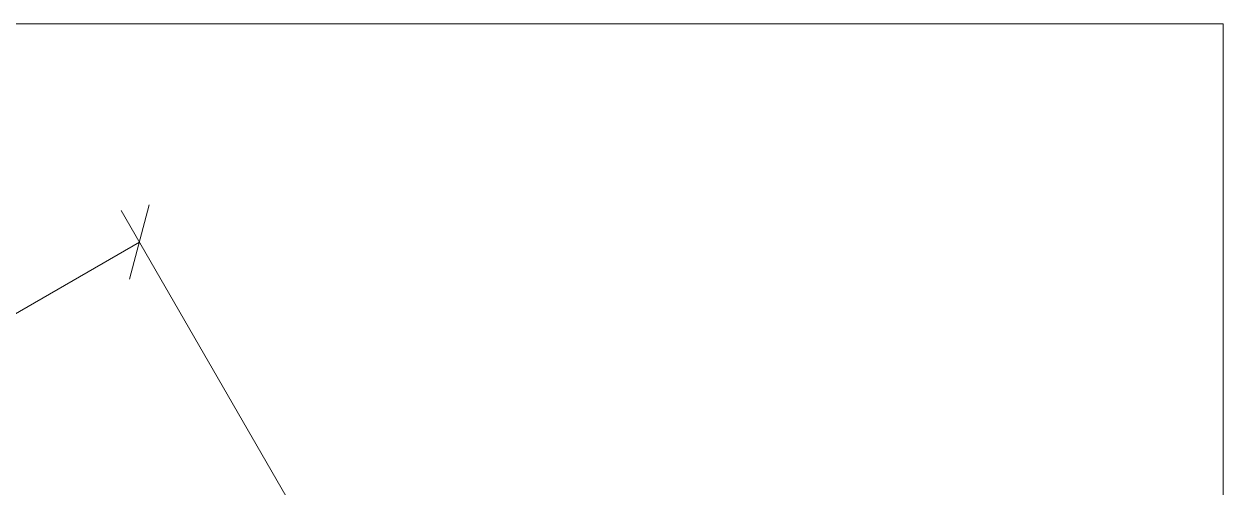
# Model space of a CAD drawing. Header units: millimetres. Extents: x 2 to 579, y 1 to 405.
# Drawn here: x 237.23 to 266.99, y 126.98 to 138.47 of the extents above; entities that cross this region are included whole.
import ezdxf

# ---------------------------------------------------------------- set-up
doc = ezdxf.new("R2010")
doc.units = ezdxf.units.MM
doc.linetypes.add('XKITLINE00', pattern=[0])
doc.layers.add('LinkedObject', color=7, linetype='Continuous', lineweight=0)

# ---------------------------------------------------------------- blocks, each defined once
blk = doc.blocks.new('*A4')
at = {"layer": 'LinkedObject', "color": 2, "linetype": 'XKITLINE00', "lineweight": 0}
for p, q in [((182.834, 138.473), (266.987, 138.473)), ((266.987, 138.473), (266.987, 66.981))]:
    blk.add_line(p, q, dxfattribs=at)
at = {"layer": 'LinkedObject', "color": 6, "linetype": 'XKITLINE00', "lineweight": 0}
for p, q in [((239.847, 132.138), (240.34, 133.982)), ((244, 126.302), (239.643, 133.839)), ((198.7, 109.136), (240.094, 133.06))]:
    blk.add_line(p, q, dxfattribs=at)
at = {"layer": 'LinkedObject', "color": 7, "linetype": 'XKITLINE00', "lineweight": 0}
blk.add_line((240.094, 133.06), (240.094, 133.06), dxfattribs=at)

msp = doc.modelspace()

# ---------------------------------------------------------------- block references
at = {"lineweight": 0}
msp.add_blockref('*A4', (0, 0), dxfattribs=at)

doc.saveas('drawing.dxf')
